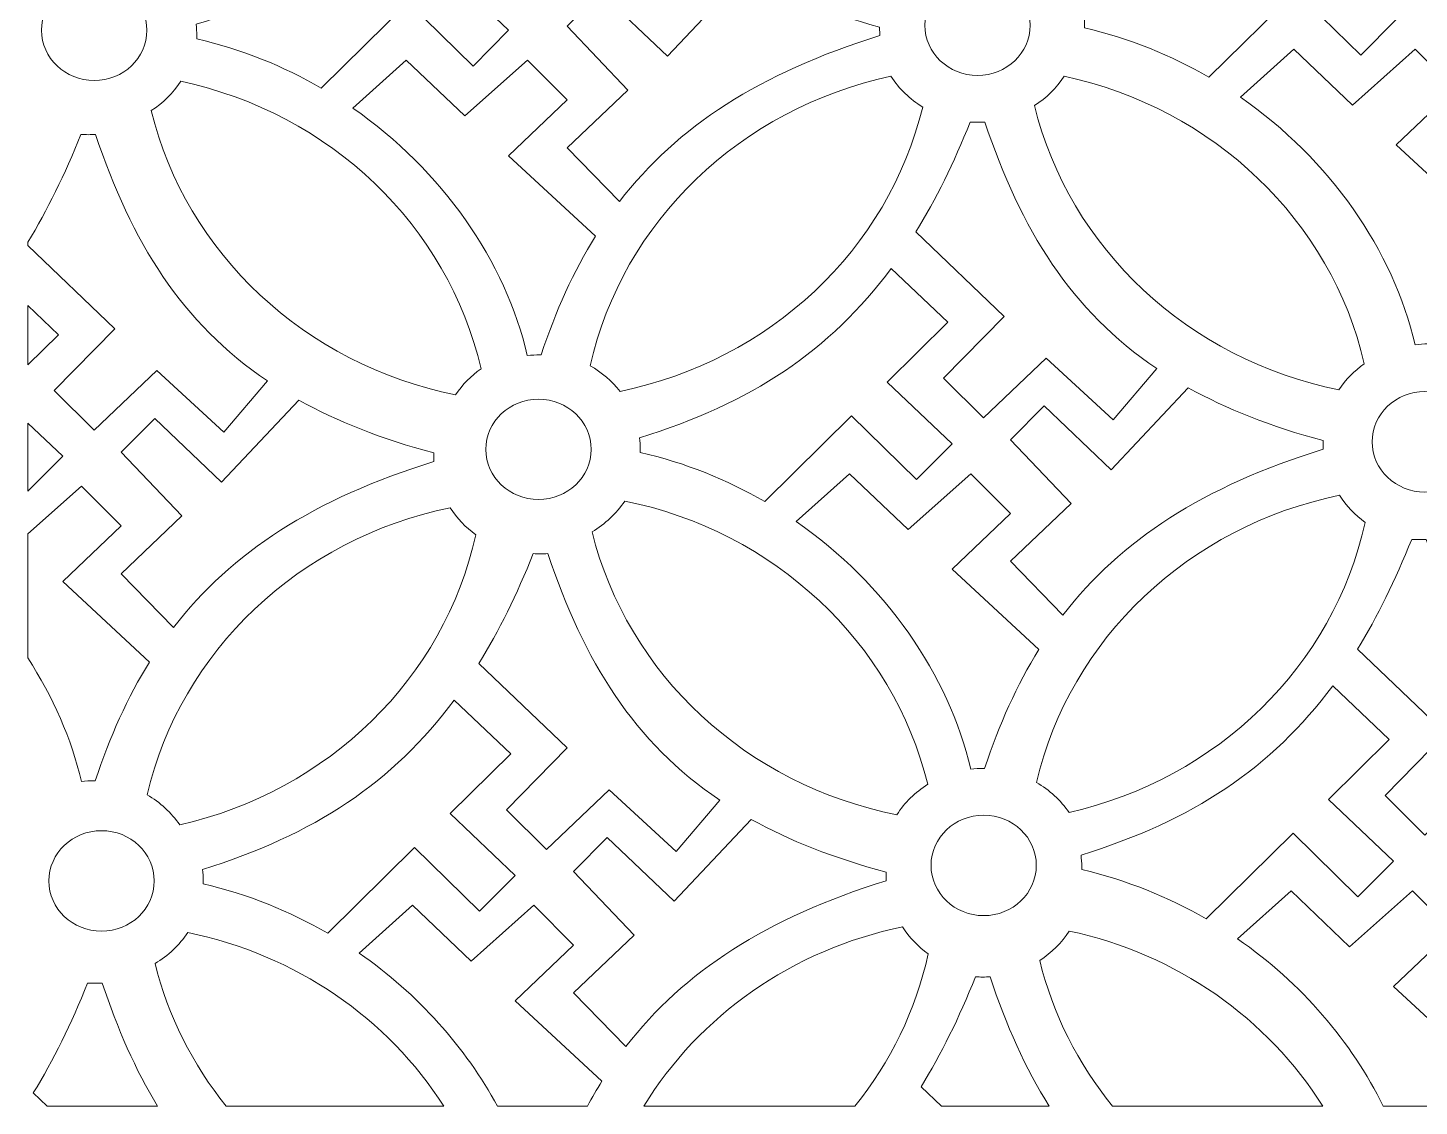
# Model space of a CAD drawing. Header units: millimetres. Extents: x -1200 to 1200, y -590 to 590.
# Drawn here: x -1200 to -450, y -590 to -9 of the extents above; entities that cross this region are included whole.
import ezdxf

# ---------------------------------------------------------------- set-up
doc = ezdxf.new("R2010")
doc.units = ezdxf.units.MM
doc.header["$MEASUREMENT"] = 0
doc.layers.add('Layer 1', color=7, linetype='Continuous')

msp = doc.modelspace()

# ---------------------------------------------------------------- linework, layer by layer
at = {"layer": 'Layer 1', "color": 250, "lineweight": 20}
for points, knots in [([(-630.6291, -0.8166), (-570.5412, 17.7229), (-527.7372, 46.1502), (-494.896, 90.4986), (-494.896, 90.4986), (-464.3795, 61.4469), (-464.3795, 61.4469), (-464.3795, 61.4469), (-497.0937, 29.2321), (-497.0937, 29.2321), (-497.0937, 29.2321), (-462.1251, -4.0562), (-462.1251, -4.0562), (-462.1251, -4.0562), (-481.2994, -23.3858), (-481.2994, -23.3858), (-481.2994, -23.3858), (-516.268, 10.9761), (-516.268, 10.9761), (-516.268, 10.9761), (-563.14, -35.2071), (-563.14, -35.2071), (-563.14, -35.2071), (-563.1466, -35.2103), (-563.1466, -35.2103), (-583.55, -23.3985), (-606.0676, -14.2689), (-630.265, -8.6624), (-630.2483, -8.1241), (-630.235, -7.5858), (-630.235, -7.041), (-630.235, -4.9354), (-630.3752, -2.8585), (-630.6291, -0.8166)], [0, 0, 0, 0, 0.09090909, 0.09090909, 0.09090909, 0.18181818, 0.18181818, 0.18181818, 0.27272727, 0.27272727, 0.27272727, 0.36363636, 0.36363636, 0.36363636, 0.45454545, 0.45454545, 0.45454545, 0.54545455, 0.54545455, 0.54545455, 0.63636364, 0.63636364, 0.63636364, 0.72727273, 0.72727273, 0.72727273, 0.81818182, 0.81818182, 0.81818182, 0.90909091, 0.90909091, 0.90909091, 1, 1, 1, 1]), ([(-1109.3085, -6.6938), (-1049.2205, 11.8457), (-1006.4166, 40.273), (-973.5754, 84.6214), (-973.5754, 84.6214), (-943.0589, 55.5697), (-943.0589, 55.5697), (-943.0589, 55.5697), (-975.773, 23.3549), (-975.773, 23.3549), (-975.773, 23.3549), (-940.8045, -9.9335), (-940.8045, -9.9335), (-940.8045, -9.9335), (-959.9788, -29.263), (-959.9788, -29.263), (-959.9788, -29.263), (-994.9473, 5.0989), (-994.9473, 5.0989), (-994.9473, 5.0989), (-1041.8193, -41.0843), (-1041.8193, -41.0843), (-1041.8193, -41.0843), (-1041.826, -41.0875), (-1041.826, -41.0875), (-1062.2294, -29.2757), (-1084.7469, -20.1461), (-1108.9444, -14.5396), (-1108.9278, -14.0013), (-1108.9143, -13.463), (-1108.9143, -12.9183), (-1108.9143, -10.8126), (-1109.0546, -8.7357), (-1109.3085, -6.6938)], [0, 0, 0, 0, 0.09090909, 0.09090909, 0.09090909, 0.18181818, 0.18181818, 0.18181818, 0.27272727, 0.27272727, 0.27272727, 0.36363636, 0.36363636, 0.36363636, 0.45454545, 0.45454545, 0.45454545, 0.54545455, 0.54545455, 0.54545455, 0.63636364, 0.63636364, 0.63636364, 0.72727273, 0.72727273, 0.72727273, 0.81818182, 0.81818182, 0.81818182, 0.90909091, 0.90909091, 0.90909091, 1, 1, 1, 1]), ([(-1192.6253, -9.9175), (-1192.6253, 5.0351), (-1179.9137, 17.1591), (-1164.2363, 17.1591), (-1148.5589, 17.1591), (-1135.8472, 5.0351), (-1135.8472, -9.9175), (-1135.8472, -24.8702), (-1148.5589, -36.9942), (-1164.2363, -36.9942), (-1179.9137, -36.9942), (-1192.6253, -24.8702), (-1192.6253, -9.9175)], [0, 0, 0, 0, 0.25, 0.25, 0.25, 0.5, 0.5, 0.5, 0.75, 0.75, 0.75, 1, 1, 1, 1]), ([(-813.4645, 20.2841), (-792.8541, 8.8163), (-768.8637, -0.635), (-740.7352, -8.2069), (-740.7352, -8.2069), (-740.7418, -8.8599), (-740.7418, -8.8599), (-740.7418, -10.1947), (-740.6951, -11.5166), (-740.5916, -12.8259), (-805.362, -32.8754), (-849.8359, -61.8059), (-881.0071, -102.2489), (-881.0071, -102.2489), (-909.2192, -73.2896), (-909.2192, -73.2896), (-909.2192, -73.2896), (-876.5083, -42.1483), (-876.5083, -42.1483), (-876.5083, -42.1483), (-909.2192, -7.7864), (-909.2192, -7.7864), (-909.2192, -7.7864), (-891.1704, 10.4696), (-891.1704, 10.4696), (-891.1704, 10.4696), (-855.0762, -23.8922), (-855.0762, -23.8922), (-855.0762, -23.8922), (-813.4645, 20.2841), (-813.4645, 20.2841)], [0, 0, 0, 0, 0.1, 0.1, 0.1, 0.2, 0.2, 0.2, 0.3, 0.3, 0.3, 0.4, 0.4, 0.4, 0.5, 0.5, 0.5, 0.6, 0.6, 0.6, 0.7, 0.7, 0.7, 0.8, 0.8, 0.8, 0.9, 0.9, 0.9, 1, 1, 1, 1]), ([(-716.344, -7.2098), (-716.344, 7.7428), (-703.6324, 19.8668), (-687.9549, 19.8668), (-672.2774, 19.8668), (-659.5659, 7.7428), (-659.5659, -7.2098), (-659.5659, -22.1625), (-672.2774, -34.2865), (-687.9549, -34.2865), (-703.6324, -34.2865), (-716.344, -22.1625), (-716.344, -7.2098)], [0, 0, 0, 0, 0.25, 0.25, 0.25, 0.5, 0.5, 0.5, 0.75, 0.75, 0.75, 1, 1, 1, 1]), ([(-415.2832, -115.0386), (-427.1598, -134.0687), (-436.7285, -155.3286), (-444.5639, -179.0414), (-444.5639, -179.0414), (-445.0516, -179.0382), (-445.0516, -179.0382), (-447.4129, -179.0382), (-449.7475, -179.1752), (-452.0319, -179.4523), (-463.8952, -128.5896), (-497.8018, -79.5204), (-546.1667, -45.9868), (-546.1667, -45.9868), (-517.3969, -20.1652), (-517.3969, -20.1652), (-517.3969, -20.1652), (-485.8116, -50.2331), (-485.8116, -50.2331), (-485.8116, -50.2331), (-451.9718, -20.1652), (-451.9718, -20.1652), (-451.9718, -20.1652), (-430.5398, -41.6418), (-430.5398, -41.6418), (-430.5398, -41.6418), (-462.1251, -71.7096), (-462.1251, -71.7096), (-462.1251, -71.7096), (-415.2832, -115.0386), (-415.2832, -115.0386)], [0, 0, 0, 0, 0.1, 0.1, 0.1, 0.2, 0.2, 0.2, 0.3, 0.3, 0.3, 0.4, 0.4, 0.4, 0.5, 0.5, 0.5, 0.6, 0.6, 0.6, 0.7, 0.7, 0.7, 0.8, 0.8, 0.8, 0.9, 0.9, 0.9, 1, 1, 1, 1]), ([(-893.9626, -120.9158), (-905.8392, -139.9459), (-915.408, -161.2059), (-923.2433, -184.9186), (-923.2433, -184.9186), (-923.7309, -184.9154), (-923.7309, -184.9154), (-926.0923, -184.9154), (-928.4268, -185.0524), (-930.7113, -185.3295), (-942.5746, -134.4669), (-976.4811, -85.3977), (-1024.8461, -51.864), (-1024.8461, -51.864), (-996.0763, -26.0425), (-996.0763, -26.0425), (-996.0763, -26.0425), (-964.491, -56.1103), (-964.491, -56.1103), (-964.491, -56.1103), (-930.6512, -26.0425), (-930.6512, -26.0425), (-930.6512, -26.0425), (-909.2192, -47.519), (-909.2192, -47.519), (-909.2192, -47.519), (-940.8045, -77.5868), (-940.8045, -77.5868), (-940.8045, -77.5868), (-893.9626, -120.9158), (-893.9626, -120.9158)], [0, 0, 0, 0, 0.1, 0.1, 0.1, 0.2, 0.2, 0.2, 0.3, 0.3, 0.3, 0.4, 0.4, 0.4, 0.5, 0.5, 0.5, 0.6, 0.6, 0.6, 0.7, 0.7, 0.7, 0.8, 0.8, 0.8, 0.9, 0.9, 0.9, 1, 1, 1, 1]), ([(-1117.578, -37.4401), (-1036.8763, -54.6131), (-973.3985, -115.3603), (-955.6836, -192.4396), (-961.0909, -196.259), (-965.7401, -201.0085), (-969.3639, -206.4366), (-1050.5631, -190.2639), (-1114.826, -130.0996), (-1133.506, -53.2688), (-1127.0967, -49.1245), (-1121.6628, -43.7283), (-1117.578, -37.4401)], [0, 0, 0, 0, 0.25, 0.25, 0.25, 0.5, 0.5, 0.5, 0.75, 0.75, 0.75, 1, 1, 1, 1]), ([(-896.7947, -190.8149), (-879.4274, -113.2261), (-815.7156, -51.9946), (-734.6265, -34.7516), (-730.2947, -41.4156), (-724.4365, -47.089), (-717.5163, -51.3161), (-736.0092, -127.9717), (-799.8813, -188.101), (-880.6965, -204.605), (-885.0417, -199.0527), (-890.5158, -194.3572), (-896.7947, -190.8149)], [0, 0, 0, 0, 0.25, 0.25, 0.25, 0.5, 0.5, 0.5, 0.75, 0.75, 0.75, 1, 1, 1, 1]), ([(-641.2967, -34.7325), (-560.5949, -51.9054), (-497.1171, -112.6526), (-479.4023, -189.7319), (-484.8096, -193.5513), (-489.4587, -198.3008), (-493.0825, -203.7289), (-574.2818, -187.5562), (-638.5447, -127.3919), (-657.2246, -50.5612), (-650.8154, -46.4169), (-645.3813, -41.0206), (-641.2967, -34.7325)], [0, 0, 0, 0, 0.25, 0.25, 0.25, 0.5, 0.5, 0.5, 0.75, 0.75, 0.75, 1, 1, 1, 1]), ([(-721.1835, -118.6605), (-710.3822, -101.1467), (-700.7266, -81.4891), (-691.8893, -59.4105), (-690.5934, -59.4965), (-689.2742, -59.541), (-687.9549, -59.541), (-686.6323, -59.541), (-685.3265, -59.4996), (-684.0273, -59.4105), (-664.5423, -117.4946), (-637.4959, -161.1517), (-591.2618, -192.3185), (-591.2618, -192.3185), (-614.8447, -220.0068), (-614.8447, -220.0068), (-614.8447, -220.0068), (-650.9389, -186.7184), (-650.9389, -186.7184), (-650.9389, -186.7184), (-684.782, -218.9333), (-684.782, -218.9333), (-684.782, -218.9333), (-706.214, -197.4567), (-706.214, -197.4567), (-706.214, -197.4567), (-673.4999, -164.1652), (-673.4999, -164.1652), (-673.4999, -164.1652), (-721.1701, -118.6541), (-721.1701, -118.6541), (-721.1701, -118.6541), (-721.1835, -118.6605), (-721.1835, -118.6605)], [0, 0, 0, 0, 0.09090909, 0.09090909, 0.09090909, 0.18181818, 0.18181818, 0.18181818, 0.27272727, 0.27272727, 0.27272727, 0.36363636, 0.36363636, 0.36363636, 0.45454545, 0.45454545, 0.45454545, 0.54545455, 0.54545455, 0.54545455, 0.63636364, 0.63636364, 0.63636364, 0.72727273, 0.72727273, 0.72727273, 0.81818182, 0.81818182, 0.81818182, 0.90909091, 0.90909091, 0.90909091, 1, 1, 1, 1]), ([(-1200.0499, -124.2096), (-1189.5259, -106.9793), (-1180.0907, -87.6912), (-1171.4438, -66.0841), (-1170.1479, -66.1701), (-1168.8287, -66.2146), (-1167.5093, -66.2146), (-1166.1868, -66.2146), (-1164.8809, -66.1732), (-1163.5817, -66.0841), (-1144.0967, -124.1682), (-1117.0503, -167.8253), (-1070.8163, -198.9921), (-1070.8163, -198.9921), (-1094.3992, -226.6804), (-1094.3992, -226.6804), (-1094.3992, -226.6804), (-1130.4934, -193.392), (-1130.4934, -193.392), (-1130.4934, -193.392), (-1164.3365, -225.6069), (-1164.3365, -225.6069), (-1164.3365, -225.6069), (-1185.7685, -204.1303), (-1185.7685, -204.1303), (-1185.7685, -204.1303), (-1153.0543, -170.8388), (-1153.0543, -170.8388), (-1153.0543, -170.8388), (-1200.0499, -125.9712), (-1200.0499, -125.9712), (-1200.0499, -125.9712), (-1200.0499, -124.2096), (-1200.0499, -124.2096)], [0, 0, 0, 0, 0.09090909, 0.09090909, 0.09090909, 0.18181818, 0.18181818, 0.18181818, 0.27272727, 0.27272727, 0.27272727, 0.36363636, 0.36363636, 0.36363636, 0.45454545, 0.45454545, 0.45454545, 0.54545455, 0.54545455, 0.54545455, 0.63636364, 0.63636364, 0.63636364, 0.72727273, 0.72727273, 0.72727273, 0.81818182, 0.81818182, 0.81818182, 0.90909091, 0.90909091, 0.90909091, 1, 1, 1, 1]), ([(-870.2059, -229.6524), (-810.118, -211.1129), (-767.314, -182.6856), (-734.4729, -138.3373), (-734.4729, -138.3373), (-703.9564, -167.3889), (-703.9564, -167.3889), (-703.9564, -167.3889), (-736.6705, -199.6037), (-736.6705, -199.6037), (-736.6705, -199.6037), (-701.7019, -232.8921), (-701.7019, -232.8921), (-701.7019, -232.8921), (-720.8762, -252.2216), (-720.8762, -252.2216), (-720.8762, -252.2216), (-755.8448, -217.8597), (-755.8448, -217.8597), (-755.8448, -217.8597), (-802.7168, -264.0429), (-802.7168, -264.0429), (-802.7168, -264.0429), (-802.7235, -264.0461), (-802.7235, -264.0461), (-823.1269, -252.2343), (-845.6444, -243.1048), (-869.8419, -237.4983), (-869.8251, -236.96), (-869.8118, -236.4216), (-869.8118, -235.8768), (-869.8118, -233.7713), (-869.9521, -231.6943), (-870.2059, -229.6524)], [0, 0, 0, 0, 0.09090909, 0.09090909, 0.09090909, 0.18181818, 0.18181818, 0.18181818, 0.27272727, 0.27272727, 0.27272727, 0.36363636, 0.36363636, 0.36363636, 0.45454545, 0.45454545, 0.45454545, 0.54545455, 0.54545455, 0.54545455, 0.63636364, 0.63636364, 0.63636364, 0.72727273, 0.72727273, 0.72727273, 0.81818182, 0.81818182, 0.81818182, 0.90909091, 0.90909091, 0.90909091, 1, 1, 1, 1]), ([(-1200.0499, -158.3167), (-1200.0499, -158.3167), (-1183.5108, -174.0625), (-1183.5108, -174.0625), (-1183.5108, -174.0625), (-1200.0499, -190.3499), (-1200.0499, -190.3499), (-1200.0499, -190.3499), (-1200.0499, -158.3167), (-1200.0499, -158.3167)], [0, 0, 0, 0, 0.33333333, 0.33333333, 0.33333333, 0.66666667, 0.66666667, 0.66666667, 1, 1, 1, 1]), ([(-1053.9164, -209.3481), (-1033.306, -220.8159), (-1009.3156, -230.2673), (-981.1871, -237.8391), (-981.1871, -237.8391), (-981.1937, -238.4922), (-981.1937, -238.4922), (-981.1937, -239.8269), (-981.1469, -241.1489), (-981.0434, -242.4581), (-1045.8139, -262.5075), (-1090.2878, -291.4381), (-1121.4589, -331.8811), (-1121.4589, -331.8811), (-1149.671, -302.9218), (-1149.671, -302.9218), (-1149.671, -302.9218), (-1116.9602, -271.7805), (-1116.9602, -271.7805), (-1116.9602, -271.7805), (-1149.671, -237.4186), (-1149.671, -237.4186), (-1149.671, -237.4186), (-1131.6222, -219.1626), (-1131.6222, -219.1626), (-1131.6222, -219.1626), (-1095.5281, -253.5245), (-1095.5281, -253.5245), (-1095.5281, -253.5245), (-1053.9164, -209.3481), (-1053.9164, -209.3481)], [0, 0, 0, 0, 0.1, 0.1, 0.1, 0.2, 0.2, 0.2, 0.3, 0.3, 0.3, 0.4, 0.4, 0.4, 0.5, 0.5, 0.5, 0.6, 0.6, 0.6, 0.7, 0.7, 0.7, 0.8, 0.8, 0.8, 0.9, 0.9, 0.9, 1, 1, 1, 1]), ([(-953.0685, -235.8768), (-953.0685, -220.9242), (-940.3569, -208.8002), (-924.6795, -208.8002), (-909.002, -208.8002), (-896.2904, -220.9242), (-896.2904, -235.8768), (-896.2904, -250.8295), (-909.002, -262.9535), (-924.6795, -262.9535), (-940.3569, -262.9535), (-953.0685, -250.8295), (-953.0685, -235.8768)], [0, 0, 0, 0, 0.25, 0.25, 0.25, 0.5, 0.5, 0.5, 0.75, 0.75, 0.75, 1, 1, 1, 1]), ([(-574.362, -202.6745), (-553.7516, -214.1423), (-529.7611, -223.5936), (-501.6326, -231.1655), (-501.6326, -231.1655), (-501.6393, -231.8186), (-501.6393, -231.8186), (-501.6393, -233.1533), (-501.5925, -234.4752), (-501.489, -235.7845), (-566.2595, -255.8339), (-610.7334, -284.7645), (-641.9045, -325.2075), (-641.9045, -325.2075), (-670.1165, -296.2482), (-670.1165, -296.2482), (-670.1165, -296.2482), (-637.4057, -265.1069), (-637.4057, -265.1069), (-637.4057, -265.1069), (-670.1165, -230.745), (-670.1165, -230.745), (-670.1165, -230.745), (-652.0678, -212.489), (-652.0678, -212.489), (-652.0678, -212.489), (-615.9737, -246.8509), (-615.9737, -246.8509), (-615.9737, -246.8509), (-574.362, -202.6745), (-574.362, -202.6745)], [0, 0, 0, 0, 0.1, 0.1, 0.1, 0.2, 0.2, 0.2, 0.3, 0.3, 0.3, 0.4, 0.4, 0.4, 0.5, 0.5, 0.5, 0.6, 0.6, 0.6, 0.7, 0.7, 0.7, 0.8, 0.8, 0.8, 0.9, 0.9, 0.9, 1, 1, 1, 1]), ([(-475.1607, -231.8186), (-475.1607, -216.8659), (-462.4491, -204.7419), (-446.7716, -204.7419), (-431.0942, -204.7419), (-418.3826, -216.8659), (-418.3826, -231.8186), (-418.3826, -246.7712), (-431.0942, -258.8952), (-446.7716, -258.8952), (-462.4491, -258.8952), (-475.1607, -246.7712), (-475.1607, -231.8186)], [0, 0, 0, 0, 0.25, 0.25, 0.25, 0.5, 0.5, 0.5, 0.75, 0.75, 0.75, 1, 1, 1, 1]), ([(-1200.0499, -221.6759), (-1200.0499, -221.6759), (-1181.2563, -239.5656), (-1181.2563, -239.5656), (-1181.2563, -239.5656), (-1200.0499, -258.5129), (-1200.0499, -258.5129), (-1200.0499, -258.5129), (-1200.0499, -221.6759), (-1200.0499, -221.6759)], [0, 0, 0, 0, 0.33333333, 0.33333333, 0.33333333, 0.66666667, 0.66666667, 0.66666667, 1, 1, 1, 1]), ([(-654.8599, -343.8745), (-666.7366, -362.9045), (-676.3054, -384.1644), (-684.1408, -407.8773), (-684.1408, -407.8773), (-684.6284, -407.874), (-684.6284, -407.874), (-686.9897, -407.874), (-689.3243, -408.011), (-691.6088, -408.2882), (-703.4721, -357.4255), (-737.3786, -308.3562), (-785.7435, -274.8226), (-785.7435, -274.8226), (-756.9737, -249.0011), (-756.9737, -249.0011), (-756.9737, -249.0011), (-725.3883, -279.0689), (-725.3883, -279.0689), (-725.3883, -279.0689), (-691.5486, -249.0011), (-691.5486, -249.0011), (-691.5486, -249.0011), (-670.1165, -270.4776), (-670.1165, -270.4776), (-670.1165, -270.4776), (-701.7019, -300.5454), (-701.7019, -300.5454), (-701.7019, -300.5454), (-654.8599, -343.8745), (-654.8599, -343.8745)], [0, 0, 0, 0, 0.1, 0.1, 0.1, 0.2, 0.2, 0.2, 0.3, 0.3, 0.3, 0.4, 0.4, 0.4, 0.5, 0.5, 0.5, 0.6, 0.6, 0.6, 0.7, 0.7, 0.7, 0.8, 0.8, 0.8, 0.9, 0.9, 0.9, 1, 1, 1, 1]), ([(-1134.4144, -350.5481), (-1146.291, -369.5781), (-1155.8598, -390.838), (-1163.6952, -414.5509), (-1163.6952, -414.5509), (-1164.1829, -414.5476), (-1164.1829, -414.5476), (-1166.5441, -414.5476), (-1168.8787, -414.6846), (-1171.1632, -414.9618), (-1176.5237, -391.9848), (-1186.3931, -369.3615), (-1200.0499, -348.3819), (-1200.0499, -348.3819), (-1200.0499, -281.3943), (-1200.0499, -281.3943), (-1200.0499, -281.3943), (-1171.1031, -255.6747), (-1171.1031, -255.6747), (-1171.1031, -255.6747), (-1149.671, -277.1512), (-1149.671, -277.1512), (-1149.671, -277.1512), (-1181.2563, -307.219), (-1181.2563, -307.219), (-1181.2563, -307.219), (-1134.4144, -350.5481), (-1134.4144, -350.5481)], [0, 0, 0, 0, 0.11111111, 0.11111111, 0.11111111, 0.22222222, 0.22222222, 0.22222222, 0.33333333, 0.33333333, 0.33333333, 0.44444444, 0.44444444, 0.44444444, 0.55555556, 0.55555556, 0.55555556, 0.66666667, 0.66666667, 0.66666667, 0.77777778, 0.77777778, 0.77777778, 0.88888889, 0.88888889, 0.88888889, 1, 1, 1, 1]), ([(-478.928, -275.259), (-495.7979, -352.437), (-558.4808, -413.592), (-638.6114, -431.6824), (-643.1069, -425.098), (-649.1187, -419.5329), (-656.1692, -415.446), (-638.1539, -338.0991), (-574.0281, -277.3073), (-492.7218, -260.6695), (-489.1214, -266.3238), (-484.4322, -271.274), (-478.928, -275.259)], [0, 0, 0, 0, 0.25, 0.25, 0.25, 0.5, 0.5, 0.5, 0.75, 0.75, 0.75, 1, 1, 1, 1]), ([(-958.4825, -281.9326), (-975.3523, -359.1106), (-1038.0353, -420.2656), (-1118.1658, -438.356), (-1122.6614, -431.7716), (-1128.6732, -426.2065), (-1135.7236, -422.1195), (-1117.7083, -344.7727), (-1053.5825, -283.9809), (-972.2762, -267.3431), (-968.6758, -272.9973), (-963.9866, -277.9476), (-958.4825, -281.9326)], [0, 0, 0, 0, 0.25, 0.25, 0.25, 0.5, 0.5, 0.5, 0.75, 0.75, 0.75, 1, 1, 1, 1]), ([(-731.4436, -432.9216), (-812.5662, -416.9017), (-876.8656, -356.9922), (-895.7961, -280.3877), (-888.6955, -276.186), (-882.6703, -270.4808), (-878.2183, -263.7404), (-797.4264, -280.085), (-733.511, -340.0105), (-714.7909, -416.4972), (-721.5241, -420.737), (-727.222, -426.3467), (-731.4436, -432.9216)], [0, 0, 0, 0, 0.25, 0.25, 0.25, 0.5, 0.5, 0.5, 0.75, 0.75, 0.75, 1, 1, 1, 1]), ([(-483.1229, -343.6546), (-472.3217, -326.1408), (-462.6661, -306.4832), (-453.8288, -284.4046), (-452.5329, -284.4906), (-451.2136, -284.5352), (-449.8944, -284.5352), (-448.5718, -284.5352), (-447.2659, -284.4938), (-445.9667, -284.4046), (-426.4818, -342.4887), (-399.4354, -386.1458), (-353.2013, -417.3126), (-353.2013, -417.3126), (-376.7842, -445.0009), (-376.7842, -445.0009), (-376.7842, -445.0009), (-412.8784, -411.7126), (-412.8784, -411.7126), (-412.8784, -411.7126), (-446.7215, -443.9274), (-446.7215, -443.9274), (-446.7215, -443.9274), (-468.1535, -422.4509), (-468.1535, -422.4509), (-468.1535, -422.4509), (-435.4394, -389.1593), (-435.4394, -389.1593), (-435.4394, -389.1593), (-483.1096, -343.6483), (-483.1096, -343.6483), (-483.1096, -343.6483), (-483.1229, -343.6546), (-483.1229, -343.6546)], [0, 0, 0, 0, 0.09090909, 0.09090909, 0.09090909, 0.18181818, 0.18181818, 0.18181818, 0.27272727, 0.27272727, 0.27272727, 0.36363636, 0.36363636, 0.36363636, 0.45454545, 0.45454545, 0.45454545, 0.54545455, 0.54545455, 0.54545455, 0.63636364, 0.63636364, 0.63636364, 0.72727273, 0.72727273, 0.72727273, 0.81818182, 0.81818182, 0.81818182, 0.90909091, 0.90909091, 0.90909091, 1, 1, 1, 1]), ([(-956.8193, -351.3635), (-946.018, -333.8497), (-936.3624, -314.1921), (-927.5251, -292.1135), (-926.2292, -292.1995), (-924.91, -292.244), (-923.5907, -292.244), (-922.2681, -292.244), (-920.9622, -292.2026), (-919.663, -292.1135), (-900.1781, -350.1976), (-873.1316, -393.8547), (-826.8976, -425.0216), (-826.8976, -425.0216), (-850.4806, -452.7098), (-850.4806, -452.7098), (-850.4806, -452.7098), (-886.5747, -419.4214), (-886.5747, -419.4214), (-886.5747, -419.4214), (-920.4178, -451.6363), (-920.4178, -451.6363), (-920.4178, -451.6363), (-941.8499, -430.1597), (-941.8499, -430.1597), (-941.8499, -430.1597), (-909.1356, -396.8682), (-909.1356, -396.8682), (-909.1356, -396.8682), (-956.8058, -351.3571), (-956.8058, -351.3571), (-956.8058, -351.3571), (-956.8193, -351.3635), (-956.8193, -351.3635)], [0, 0, 0, 0, 0.09090909, 0.09090909, 0.09090909, 0.18181818, 0.18181818, 0.18181818, 0.27272727, 0.27272727, 0.27272727, 0.36363636, 0.36363636, 0.36363636, 0.45454545, 0.45454545, 0.45454545, 0.54545455, 0.54545455, 0.54545455, 0.63636364, 0.63636364, 0.63636364, 0.72727273, 0.72727273, 0.72727273, 0.81818182, 0.81818182, 0.81818182, 0.90909091, 0.90909091, 0.90909091, 1, 1, 1, 1]), ([(-632.1454, -454.6466), (-572.0575, -436.107), (-529.2535, -407.6798), (-496.4124, -363.3314), (-496.4124, -363.3314), (-465.8958, -392.3831), (-465.8958, -392.3831), (-465.8958, -392.3831), (-498.61, -424.5979), (-498.61, -424.5979), (-498.61, -424.5979), (-463.6413, -457.8862), (-463.6413, -457.8862), (-463.6413, -457.8862), (-482.8157, -477.2158), (-482.8157, -477.2158), (-482.8157, -477.2158), (-517.7843, -442.8539), (-517.7843, -442.8539), (-517.7843, -442.8539), (-564.6563, -489.0371), (-564.6563, -489.0371), (-564.6563, -489.0371), (-564.663, -489.0403), (-564.663, -489.0403), (-585.0664, -477.2285), (-607.5839, -468.0989), (-631.7814, -462.4924), (-631.7646, -461.954), (-631.7513, -461.4157), (-631.7513, -460.871), (-631.7513, -458.7654), (-631.8916, -456.6885), (-632.1454, -454.6466)], [0, 0, 0, 0, 0.09090909, 0.09090909, 0.09090909, 0.18181818, 0.18181818, 0.18181818, 0.27272727, 0.27272727, 0.27272727, 0.36363636, 0.36363636, 0.36363636, 0.45454545, 0.45454545, 0.45454545, 0.54545455, 0.54545455, 0.54545455, 0.63636364, 0.63636364, 0.63636364, 0.72727273, 0.72727273, 0.72727273, 0.81818182, 0.81818182, 0.81818182, 0.90909091, 0.90909091, 0.90909091, 1, 1, 1, 1]), ([(-1105.8417, -462.3554), (-1045.7538, -443.8159), (-1002.9497, -415.3886), (-970.1086, -371.0403), (-970.1086, -371.0403), (-939.5921, -400.0919), (-939.5921, -400.0919), (-939.5921, -400.0919), (-972.3063, -432.3067), (-972.3063, -432.3067), (-972.3063, -432.3067), (-937.3377, -465.5951), (-937.3377, -465.5951), (-937.3377, -465.5951), (-956.5119, -484.9246), (-956.5119, -484.9246), (-956.5119, -484.9246), (-991.4806, -450.5628), (-991.4806, -450.5628), (-991.4806, -450.5628), (-1038.3526, -496.746), (-1038.3526, -496.746), (-1038.3526, -496.746), (-1038.3592, -496.7491), (-1038.3592, -496.7491), (-1058.7626, -484.9373), (-1081.2802, -475.8077), (-1105.4776, -470.2013), (-1105.4609, -469.663), (-1105.4476, -469.1246), (-1105.4476, -468.5799), (-1105.4476, -466.4743), (-1105.5878, -464.3973), (-1105.8417, -462.3554)], [0, 0, 0, 0, 0.09090909, 0.09090909, 0.09090909, 0.18181818, 0.18181818, 0.18181818, 0.27272727, 0.27272727, 0.27272727, 0.36363636, 0.36363636, 0.36363636, 0.45454545, 0.45454545, 0.45454545, 0.54545455, 0.54545455, 0.54545455, 0.63636364, 0.63636364, 0.63636364, 0.72727273, 0.72727273, 0.72727273, 0.81818182, 0.81818182, 0.81818182, 0.90909091, 0.90909091, 0.90909091, 1, 1, 1, 1]), ([(-713.0175, -460.2052), (-713.0175, -445.2525), (-700.3058, -433.1286), (-684.6284, -433.1286), (-668.951, -433.1286), (-656.2394, -445.2525), (-656.2394, -460.2052), (-656.2394, -475.1579), (-668.951, -487.2818), (-684.6284, -487.2818), (-700.3058, -487.2818), (-713.0175, -475.1579), (-713.0175, -460.2052)], [0, 0, 0, 0, 0.25, 0.25, 0.25, 0.5, 0.5, 0.5, 0.75, 0.75, 0.75, 1, 1, 1, 1]), ([(-1188.7043, -468.5799), (-1188.7043, -453.6272), (-1175.9927, -441.5032), (-1160.3152, -441.5032), (-1144.6378, -441.5032), (-1131.9262, -453.6272), (-1131.9262, -468.5799), (-1131.9262, -483.5325), (-1144.6378, -495.6565), (-1160.3152, -495.6565), (-1175.9927, -495.6565), (-1188.7043, -483.5325), (-1188.7043, -468.5799)], [0, 0, 0, 0, 0.25, 0.25, 0.25, 0.5, 0.5, 0.5, 0.75, 0.75, 0.75, 1, 1, 1, 1]), ([(-809.9977, -435.3775), (-789.3873, -446.8453), (-765.3969, -456.2967), (-737.2684, -463.8685), (-737.2684, -463.8685), (-737.2751, -464.5216), (-737.2751, -464.5216), (-737.2751, -465.8563), (-737.2283, -467.1783), (-737.1247, -468.4875), (-801.8952, -488.5369), (-846.3691, -517.4675), (-877.5403, -557.9105), (-877.5403, -557.9105), (-905.7523, -528.9513), (-905.7523, -528.9513), (-905.7523, -528.9513), (-873.0415, -497.8099), (-873.0415, -497.8099), (-873.0415, -497.8099), (-905.7523, -463.4481), (-905.7523, -463.4481), (-905.7523, -463.4481), (-887.7035, -445.192), (-887.7035, -445.192), (-887.7035, -445.192), (-851.6094, -479.5539), (-851.6094, -479.5539), (-851.6094, -479.5539), (-809.9977, -435.3775), (-809.9977, -435.3775)], [0, 0, 0, 0, 0.1, 0.1, 0.1, 0.2, 0.2, 0.2, 0.3, 0.3, 0.3, 0.4, 0.4, 0.4, 0.5, 0.5, 0.5, 0.6, 0.6, 0.6, 0.7, 0.7, 0.7, 0.8, 0.8, 0.8, 0.9, 0.9, 0.9, 1, 1, 1, 1]), ([(-416.7994, -568.8685), (-421.0244, -575.6377), (-424.9689, -582.6809), (-428.6361, -590.0266), (-428.6361, -590.0266), (-469.1521, -590.0266), (-469.1521, -590.0266), (-486.1923, -555.3876), (-513.2721, -523.6761), (-547.6829, -499.8168), (-547.6829, -499.8168), (-518.9132, -473.9952), (-518.9132, -473.9952), (-518.9132, -473.9952), (-487.3278, -504.063), (-487.3278, -504.063), (-487.3278, -504.063), (-453.4881, -473.9952), (-453.4881, -473.9952), (-453.4881, -473.9952), (-432.056, -495.4718), (-432.056, -495.4718), (-432.056, -495.4718), (-463.6413, -525.5396), (-463.6413, -525.5396), (-463.6413, -525.5396), (-416.7994, -568.8685), (-416.7994, -568.8685)], [0, 0, 0, 0, 0.11111111, 0.11111111, 0.11111111, 0.22222222, 0.22222222, 0.22222222, 0.33333333, 0.33333333, 0.33333333, 0.44444444, 0.44444444, 0.44444444, 0.55555556, 0.55555556, 0.55555556, 0.66666667, 0.66666667, 0.66666667, 0.77777778, 0.77777778, 0.77777778, 0.88888889, 0.88888889, 0.88888889, 1, 1, 1, 1]), ([(-890.4957, -576.5775), (-893.2211, -580.9448), (-895.8328, -585.4235), (-898.3211, -590.0266), (-898.3211, -590.0266), (-946.8296, -590.0266), (-946.8296, -590.0266), (-963.9732, -558.4043), (-989.5368, -529.6011), (-1021.3793, -507.5256), (-1021.3793, -507.5256), (-992.6094, -481.7041), (-992.6094, -481.7041), (-992.6094, -481.7041), (-961.0241, -511.7719), (-961.0241, -511.7719), (-961.0241, -511.7719), (-927.1844, -481.7041), (-927.1844, -481.7041), (-927.1844, -481.7041), (-905.7523, -503.1806), (-905.7523, -503.1806), (-905.7523, -503.1806), (-937.3377, -533.2485), (-937.3377, -533.2485), (-937.3377, -533.2485), (-890.4957, -576.5775), (-890.4957, -576.5775)], [0, 0, 0, 0, 0.11111111, 0.11111111, 0.11111111, 0.22222222, 0.22222222, 0.22222222, 0.33333333, 0.33333333, 0.33333333, 0.44444444, 0.44444444, 0.44444444, 0.55555556, 0.55555556, 0.55555556, 0.66666667, 0.66666667, 0.66666667, 0.77777778, 0.77777778, 0.77777778, 0.88888889, 0.88888889, 0.88888889, 1, 1, 1, 1]), ([(-714.5638, -507.9621), (-721.2068, -538.3548), (-734.9538, -566.2533), (-754.0747, -590.0266), (-754.0747, -590.0266), (-867.9114, -590.0266), (-867.9114, -590.0266), (-838.153, -541.3683), (-787.8609, -505.5475), (-728.3575, -493.3725), (-724.7571, -499.0267), (-720.0679, -503.977), (-714.5638, -507.9621)], [0, 0, 0, 0, 0.25, 0.25, 0.25, 0.5, 0.5, 0.5, 0.75, 0.75, 0.75, 1, 1, 1, 1]), ([(-1093.1133, -590.0266), (-1111.1487, -567.6039), (-1124.4148, -541.4925), (-1131.4319, -513.0907), (-1124.3313, -508.889), (-1118.3061, -503.1838), (-1113.854, -496.4433), (-1055.4461, -508.2583), (-1005.8588, -542.8622), (-975.7898, -590.0266), (-975.7898, -590.0266), (-1093.1133, -590.0266), (-1093.1133, -590.0266)], [0, 0, 0, 0, 0.25, 0.25, 0.25, 0.5, 0.5, 0.5, 0.75, 0.75, 0.75, 1, 1, 1, 1]), ([(-638.4779, -495.5992), (-580.4773, -507.943), (-531.3877, -542.7826), (-501.7729, -590.0266), (-501.7729, -590.0266), (-615.1454, -590.0266), (-615.1454, -590.0266), (-633.7285, -567.1994), (-647.3352, -540.5146), (-654.4057, -511.4279), (-647.9965, -507.2836), (-642.5625, -501.8874), (-638.4779, -495.5992)], [0, 0, 0, 0, 0.25, 0.25, 0.25, 0.5, 0.5, 0.5, 0.75, 0.75, 0.75, 1, 1, 1, 1]), ([(-1197.1041, -582.8847), (-1186.3029, -565.3709), (-1176.6473, -545.7133), (-1167.8099, -523.6347), (-1166.5141, -523.7207), (-1165.1948, -523.7652), (-1163.8756, -523.7652), (-1162.553, -523.7652), (-1161.247, -523.7239), (-1159.9478, -523.6347), (-1151.6683, -548.319), (-1142.026, -570.4072), (-1130.1226, -590.0266), (-1130.1226, -590.0266), (-1189.6027, -590.0266), (-1189.6027, -590.0266), (-1189.6027, -590.0266), (-1197.0908, -582.8783), (-1197.0908, -582.8783), (-1197.0908, -582.8783), (-1197.1041, -582.8847), (-1197.1041, -582.8847)], [0, 0, 0, 0, 0.14285714, 0.14285714, 0.14285714, 0.28571429, 0.28571429, 0.28571429, 0.42857143, 0.42857143, 0.42857143, 0.57142857, 0.57142857, 0.57142857, 0.71428571, 0.71428571, 0.71428571, 0.85714286, 0.85714286, 0.85714286, 1, 1, 1, 1]), ([(-718.3646, -579.5272), (-707.5634, -562.0134), (-697.9078, -542.3558), (-689.0704, -520.2772), (-687.7746, -520.3632), (-686.4553, -520.4078), (-685.1361, -520.4078), (-683.8135, -520.4078), (-682.5075, -520.3664), (-681.2083, -520.2772), (-672.4512, -546.379), (-662.1743, -569.5757), (-649.3091, -590.0266), (-649.3091, -590.0266), (-707.3463, -590.0266), (-707.3463, -590.0266), (-707.3463, -590.0266), (-718.3512, -579.5209), (-718.3512, -579.5209), (-718.3512, -579.5209), (-718.3646, -579.5272), (-718.3646, -579.5272)], [0, 0, 0, 0, 0.14285714, 0.14285714, 0.14285714, 0.28571429, 0.28571429, 0.28571429, 0.42857143, 0.42857143, 0.42857143, 0.57142857, 0.57142857, 0.57142857, 0.71428571, 0.71428571, 0.71428571, 0.85714286, 0.85714286, 0.85714286, 1, 1, 1, 1])]:
    msp.add_open_spline(points, degree=3, knots=knots, dxfattribs=at)

doc.saveas('drawing.dxf')
